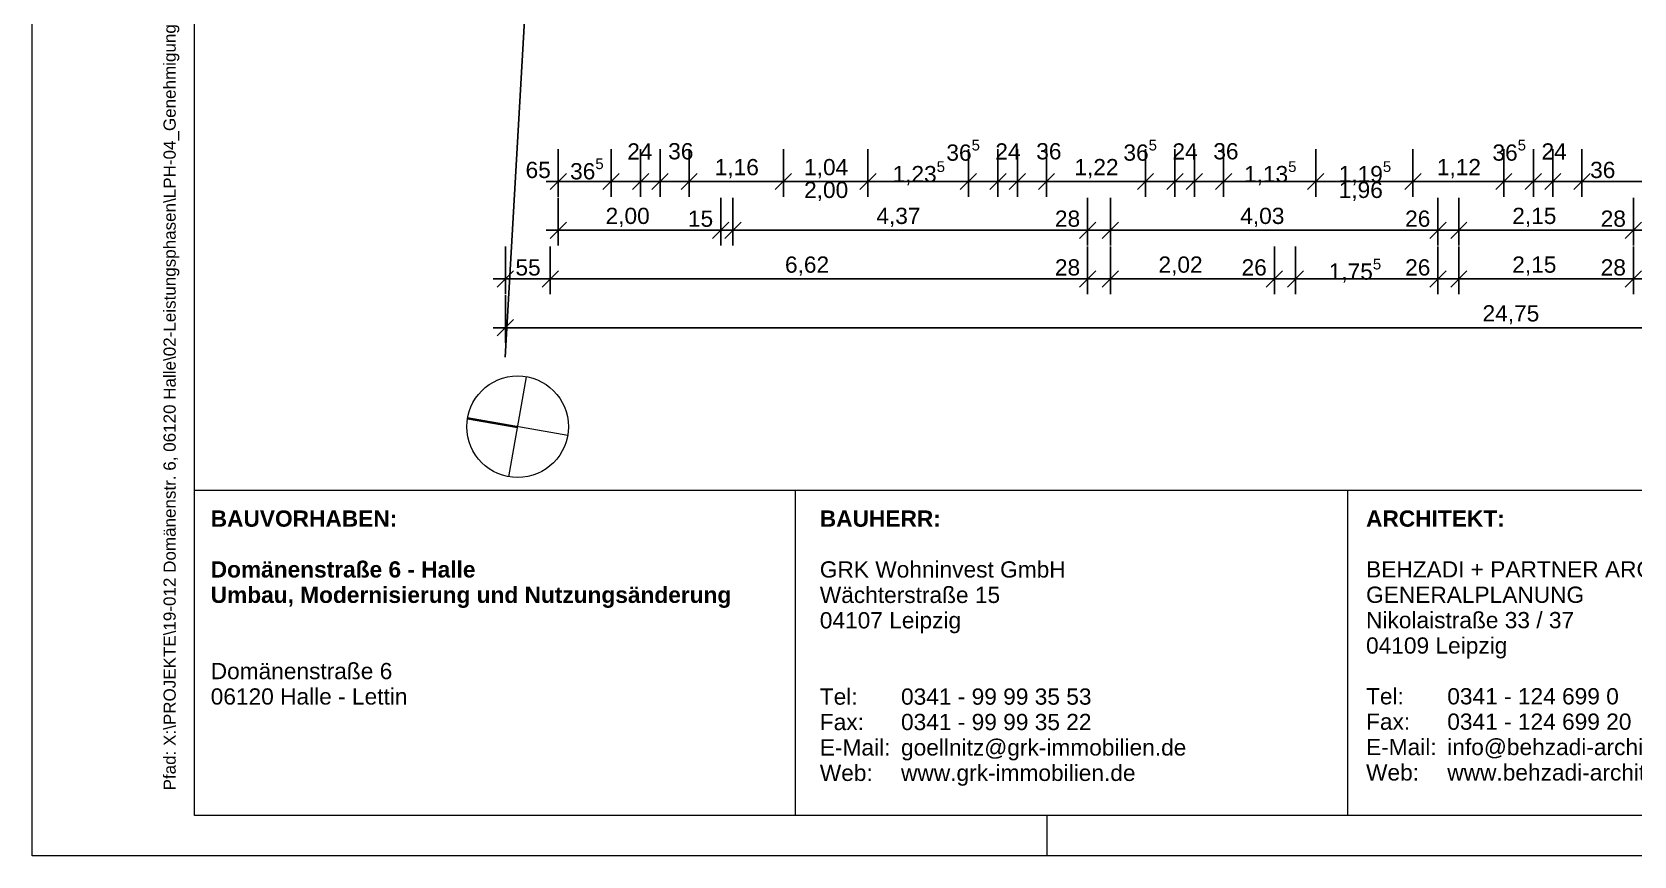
# Model space of a CAD drawing. Header units: centimetres. Extents: x 0 to 44.9, y 0 to 29.7.
# Drawn here: x 0 to 19.72, y 0 to 10.14 of the extents above; entities that cross this region are included whole.
import ezdxf
from ezdxf.xclip import XClip

# ---------------------------------------------------------------- set-up
doc = ezdxf.new("R2010")
doc.units = ezdxf.units.CM
doc.header["$MEASUREMENT"] = 0
doc.header["$XCLIPFRAME"] = 0
doc.linetypes.add('Strichlinie_ lang', pattern=[1.058333, 0.635, -0.423333])
for name, color, linetype in [('A-Bemaßung 1_100', 7, 'Continuous'), ('Ebene 8001', 7, 'Continuous'), ('Layout-Plankopf.Layout', 7, 'Continuous'), ('Layout-Zeichnung.Layout', 7, 'Continuous')]:
    doc.layers.add(name, color=color, linetype=linetype)
doc.styles.add('ERSTELLTER_STIL_3', font='')
doc.styles.add('ERSTELLTER_STIL_4', font='')
doc.styles.get('ERSTELLTER_STIL_3').set_extended_font_data('Arial')
doc.styles.get('ERSTELLTER_STIL_4').set_extended_font_data('Arial', bold=True)

# ---------------------------------------------------------------- blocks, each defined once
blk = doc.blocks.new('Planrahmen 25[1]', base_point=(42, 0))
at = {"layer": 'Layout-Plankopf.Layout', "color": 7, "linetype": 'Continuous', "lineweight": 13, "ltscale": 10}
for p, q in [((0, 0), (0, 29.7)), ((2, 0.5), (2, 29.2)), ((41.5, 0.5), (2, 0.5)), ((12.5, 0), (12.5, 0.5)), ((42, 0), (0, 0))]:
    blk.add_line(p, q, dxfattribs=at)
blk = doc.blocks.new('Zeichnung_2_1', base_point=(5.828, 14.236))
at = {"layer": 'A-Bemaßung 1_100', "color": 7, "linetype": 'Continuous', "lineweight": 25, "ltscale": 10}
for p, q in [((6.48, 8.116), (6.48, 8.704)), ((7.129, 8.116), (7.129, 8.704)), ((7.493, 8.116), (7.493, 8.704)), ((7.733, 8.116), (7.733, 8.704)), ((8.091, 8.116), (8.091, 8.704)), ((9.252, 8.116), (9.252, 8.704)), ((10.292, 8.116), (10.292, 8.704)), ((11.53, 8.116), (11.53, 8.704)), ((11.893, 8.116), (11.893, 8.704)), ((12.133, 8.116), (12.133, 8.704)), ((12.491, 8.116), (12.491, 8.704)), ((13.71, 8.116), (13.71, 8.704)), ((14.073, 8.116), (14.073, 8.704)), ((14.313, 8.116), (14.313, 8.704)), ((14.672, 8.116), (14.672, 8.704)), ((15.807, 8.116), (15.807, 8.704)), ((17.003, 8.116), (17.003, 8.704)), ((18.123, 8.116), (18.123, 8.704)), ((18.486, 8.116), (18.486, 8.704)), ((18.726, 8.116), (18.726, 8.704)), ((19.084, 8.116), (19.084, 8.704)), ((6.33, 8.304), (6.48, 8.304)), ((6.581, 8.404), (6.38, 8.204)), ((6.48, 8.304), (7.129, 8.304)), ((7.229, 8.404), (7.029, 8.204)), ((7.129, 8.304), (7.493, 8.304)), ((7.593, 8.404), (7.392, 8.204)), ((7.493, 8.304), (7.733, 8.304)), ((7.833, 8.404), (7.632, 8.204)), ((7.733, 8.304), (8.091, 8.304)), ((8.191, 8.404), (7.991, 8.204)), ((8.091, 8.304), (9.252, 8.304)), ((9.353, 8.404), (9.152, 8.204)), ((9.252, 8.304), (10.292, 8.304)), ((10.393, 8.404), (10.192, 8.204)), ((10.292, 8.304), (11.53, 8.304)), ((11.63, 8.404), (11.43, 8.204)), ((11.53, 8.304), (11.893, 8.304)), ((11.993, 8.404), (11.793, 8.204)), ((11.893, 8.304), (12.133, 8.304)), ((12.233, 8.404), (12.033, 8.204)), ((12.133, 8.304), (12.491, 8.304)), ((12.591, 8.404), (12.391, 8.204)), ((12.491, 8.304), (13.71, 8.304)), ((13.81, 8.404), (13.61, 8.204)), ((13.71, 8.304), (14.073, 8.304)), ((14.173, 8.404), (13.973, 8.204)), ((14.073, 8.304), (14.313, 8.304)), ((14.413, 8.404), (14.213, 8.204)), ((14.313, 8.304), (14.672, 8.304)), ((14.772, 8.404), (14.571, 8.204)), ((14.672, 8.304), (15.807, 8.304)), ((15.908, 8.404), (15.707, 8.204)), ((15.807, 8.304), (17.003, 8.304)), ((17.103, 8.404), (16.902, 8.204)), ((17.003, 8.304), (18.123, 8.304)), ((18.223, 8.404), (18.023, 8.204)), ((18.123, 8.304), (18.486, 8.304)), ((18.586, 8.404), (18.386, 8.204)), ((18.486, 8.304), (18.726, 8.304)), ((18.826, 8.404), (18.626, 8.204)), ((18.726, 8.304), (19.084, 8.304)), ((19.185, 8.404), (18.984, 8.204)), ((19.084, 8.304), (20.799, 8.304)), ((6.48, 7.516), (6.48, 8.104)), ((8.48, 7.516), (8.48, 8.104)), ((8.63, 7.516), (8.63, 8.104)), ((12.998, 7.516), (12.998, 8.104)), ((13.278, 7.516), (13.278, 8.104)), ((17.311, 7.516), (17.311, 8.104)), ((17.568, 7.516), (17.568, 8.104)), ((19.718, 7.516), (19.718, 8.104)), ((6.33, 7.704), (6.48, 7.704)), ((6.581, 7.804), (6.38, 7.604)), ((6.48, 7.704), (8.48, 7.704)), ((8.58, 7.804), (8.379, 7.604)), ((8.48, 7.704), (8.63, 7.704)), ((8.73, 7.804), (8.529, 7.604)), ((8.63, 7.704), (12.998, 7.704)), ((13.098, 7.804), (12.898, 7.604)), ((12.998, 7.704), (13.278, 7.704)), ((13.378, 7.804), (13.178, 7.604)), ((13.278, 7.704), (17.311, 7.704)), ((17.411, 7.804), (17.211, 7.604)), ((17.311, 7.704), (17.568, 7.704)), ((17.668, 7.804), (17.468, 7.604)), ((17.568, 7.704), (19.718, 7.704)), ((19.819, 7.804), (19.618, 7.604)), ((19.718, 7.704), (19.998, 7.704)), ((5.828, 6.916), (5.828, 7.504)), ((6.38, 6.916), (6.38, 7.504)), ((12.998, 6.916), (12.998, 7.504)), ((13.278, 6.916), (13.278, 7.504)), ((15.297, 6.916), (15.297, 7.504)), ((15.557, 6.916), (15.557, 7.504)), ((17.311, 6.916), (17.311, 7.504)), ((17.568, 6.916), (17.568, 7.504)), ((19.718, 6.916), (19.718, 7.504)), ((5.678, 7.104), (5.828, 7.104)), ((5.928, 7.204), (5.728, 7.004)), ((5.828, 7.104), (6.38, 7.104)), ((6.481, 7.204), (6.28, 7.004)), ((6.38, 7.104), (12.998, 7.104)), ((13.098, 7.204), (12.898, 7.004)), ((12.998, 7.104), (13.278, 7.104)), ((13.378, 7.204), (13.178, 7.004)), ((13.278, 7.104), (15.297, 7.104)), ((15.397, 7.204), (15.197, 7.004)), ((15.297, 7.104), (15.557, 7.104)), ((15.657, 7.204), (15.457, 7.004)), ((15.557, 7.104), (17.311, 7.104)), ((17.411, 7.204), (17.211, 7.004)), ((17.311, 7.104), (17.568, 7.104)), ((17.668, 7.204), (17.468, 7.004)), ((17.568, 7.104), (19.718, 7.104)), ((19.819, 7.204), (19.618, 7.004)), ((19.718, 7.104), (19.998, 7.104)), ((5.828, 6.316), (5.828, 6.904)), ((5.928, 6.604), (5.728, 6.404)), ((5.678, 6.504), (5.828, 6.504)), ((5.828, 6.504), (30.576, 6.504))]:
    blk.add_line(p, q, dxfattribs=at)
at = {"layer": 'Layout-Zeichnung.Layout', "color": 7, "linetype": 'Strichlinie_ lang', "lineweight": 25, "ltscale": 10}
blk.add_line((5.825, 6.142), (6.296, 14.339), dxfattribs=at)
at = {"layer": 'A-Bemaßung 1_100', "color": 7, "linetype": 'Continuous', "lineweight": 25, "char_height": 0.2, "attachment_point": 7, "style": 'ERSTELLTER_STIL_3'}
for s, insert, width in [('\\A1;{\\pql;\\fArial|b0|i0|c0|p38;24}', (7.329, 8.574), 0.30354), ('\\A1;{\\pql;\\fArial|b0|i0|c0|p38;36}', (7.833, 8.574), 0.30354), ('\\A1;{\\pql;\\fArial|b0|i0|c0|p38;24}', (11.861, 8.574), 0.30354), ('\\A1;{\\pql;\\fArial|b0|i0|c0|p38;36}', (12.365, 8.574), 0.30354), ('\\A1;{\\pql;\\fArial|b0|i0|c0|p38;24}', (14.041, 8.574), 0.30354), ('\\A1;{\\pql;\\fArial|b0|i0|c0|p38;36}', (14.545, 8.574), 0.30354), ('\\A1;{\\pql;\\fArial|b0|i0|c0|p38;24}', (18.586, 8.574), 0.30354), ('\\A1;{\\pql;\\fArial|b0|i0|c0|p38;65}', (6.077, 8.344), 0.30354), ('\\A1;{\\pql;\\fArial|b0|i0|c0|p38;1,16}', (8.406, 8.344), 0.53212), ('\\A1;{\\pql;\\fArial|b0|i0|c0|p38;1,04}', (9.506, 8.344), 0.53212), ('\\A1;{\\pql;\\fArial|b0|i0|c0|p38;1,22}', (12.835, 8.344), 0.53212), ('\\A1;{\\pql;\\fArial|b0|i0|c0|p38;1,12}', (17.297, 8.344), 0.53212), ('\\A1;{\\pql;\\fArial|b0|i0|c0|p38;36}', (19.185, 8.344), 0.30354), ('\\A1;{\\pql;\\fArial|b0|i0|c0|p38;2,00}', (9.506, 8.064), 0.53212), ('\\A1;{\\pql;\\fArial|b0|i0|c0|p38;1,96}', (16.089, 8.064), 0.53212), ('\\A1;{\\pql;\\fArial|b0|i0|c0|p38;2,00}', (7.062, 7.744), 0.53212), ('\\A1;{\\pql;\\fArial|b0|i0|c0|p38;15}', (8.076, 7.744), 0.30354), ('\\A1;{\\pql;\\fArial|b0|i0|c0|p38;4,37}', (10.396, 7.744), 0.53212), ('\\A1;{\\pql;\\fArial|b0|i0|c0|p38;28}', (12.595, 7.744), 0.30354), ('\\A1;{\\pql;\\fArial|b0|i0|c0|p38;4,03}', (14.877, 7.744), 0.53212), ('\\A1;{\\pql;\\fArial|b0|i0|c0|p38;26}', (16.907, 7.744), 0.30354), ('\\A1;{\\pql;\\fArial|b0|i0|c0|p38;2,15}', (18.226, 7.744), 0.53212), ('\\A1;{\\pql;\\fArial|b0|i0|c0|p38;28}', (19.315, 7.744), 0.30354), ('\\A1;{\\pql;\\fArial|b0|i0|c0|p38;55}', (5.952, 7.144), 0.30354), ('\\A1;{\\pql;\\fArial|b0|i0|c0|p38;6,62}', (9.271, 7.144), 0.53212), ('\\A1;{\\pql;\\fArial|b0|i0|c0|p38;28}', (12.595, 7.144), 0.30354), ('\\A1;{\\pql;\\fArial|b0|i0|c0|p38;2,02}', (13.87, 7.144), 0.53212), ('\\A1;{\\pql;\\fArial|b0|i0|c0|p38;26}', (14.893, 7.144), 0.30354), ('\\A1;{\\pql;\\fArial|b0|i0|c0|p38;26}', (16.907, 7.144), 0.30354), ('\\A1;{\\pql;\\fArial|b0|i0|c0|p38;2,15}', (18.226, 7.144), 0.53212), ('\\A1;{\\pql;\\fArial|b0|i0|c0|p38;28}', (19.315, 7.144), 0.30354), ('\\A1;{\\pql;\\fArial|b0|i0|c0|p38;24,75}', (17.86, 6.544), 0.68389)]:
    blk.add_mtext(s, dxfattribs=dict(at, insert=insert, width=width))
for s, insert in [('\\A1;{\\pql;\\fArial|b0|i0|c0|p38;36\\fArial|b0|i0|c0|p38;\\A1{\\H.66x;\\S5^  ;}}', (11.258, 8.502)), ('\\A1;{\\pql;\\fArial|b0|i0|c0|p38;36\\fArial|b0|i0|c0|p38;\\A1{\\H.66x;\\S5^  ;}}', (13.438, 8.502)), ('\\A1;{\\pql;\\fArial|b0|i0|c0|p38;36\\fArial|b0|i0|c0|p38;\\A1{\\H.66x;\\S5^  ;}}', (17.982, 8.502)), ('\\A1;{\\pql;\\fArial|b0|i0|c0|p38;36\\fArial|b0|i0|c0|p38;\\A1{\\H.66x;\\S5^  ;}}', (6.625, 8.272)), ('\\A1;{\\pql;\\fArial|b0|i0|c0|p38;1,23\\fArial|b0|i0|c0|p38;\\A1{\\H.66x;\\S5^  ;}}', (10.595, 8.237)), ('\\A1;{\\pql;\\fArial|b0|i0|c0|p38;1,13\\fArial|b0|i0|c0|p38;\\A1{\\H.66x;\\S5^  ;}}', (14.923, 8.237)), ('\\A1;{\\pql;\\fArial|b0|i0|c0|p38;1,19\\fArial|b0|i0|c0|p38;\\A1{\\H.66x;\\S5^  ;}}', (16.089, 8.237)), ('\\A1;{\\pql;\\fArial|b0|i0|c0|p38;1,75\\fArial|b0|i0|c0|p38;\\A1{\\H.66x;\\S5^  ;}}', (15.966, 7.037))]:
    blk.add_mtext(s, dxfattribs=dict(at, insert=insert))

msp = doc.modelspace()

# ---------------------------------------------------------------- linework, layer by layer
at = {"layer": 'Ebene 8001', "color": 7, "linetype": 'Continuous', "lineweight": 13, "ltscale": 10}
for p, q in [((5.87, 4.668), (6.088, 5.901)), ((6.596, 5.176), (5.363, 5.393))]:
    msp.add_line(p, q, dxfattribs=at)
at = {"layer": 'Ebene 8001', "color": 7, "linetype": 'Continuous', "lineweight": 25, "ltscale": 10}
msp.add_line((5.977, 5.274), (5.361, 5.383), dxfattribs=at)
at = {"layer": 'Ebene 8001', "color": 7, "linetype": 'Continuous', "lineweight": 13, "ltscale": 10}
msp.add_circle((5.979, 5.285), 0.626, dxfattribs=at)
at = {"layer": 'Layout-Plankopf.Layout', "color": 7, "linetype": 'Continuous', "lineweight": 13, "ltscale": 10}
for p, q in [((41.5, 4.5), (2, 4.5)), ((9.4, 0.5), (9.4, 4.5)), ((16.2, 0.5), (16.2, 4.5))]:
    msp.add_line(p, q, dxfattribs=at)

# ---------------------------------------------------------------- block references
at = {"layer": 'Layout-Plankopf.Layout', "color": 7, "linetype": 'Continuous', "lineweight": 18, "ltscale": 10}
msp.add_blockref('Planrahmen 25[1]', (42, 0), dxfattribs=at)

# ---------------------------------------------------------------- texts
at = {"layer": 'Layout-Plankopf.Layout', "color": 7, "linetype": 'Continuous', "lineweight": 13, "insert": (1.619, 0.807), "char_height": 0.15, "attachment_point": 1, "rotation": 90, "style": 'ERSTELLTER_STIL_3'}
msp.add_mtext('\\A1;{\\pql;\\fArial|b0|i0|c0|p38;Pfad: \\fArial|b0|i0|c0|p38;X:\\\\PROJEKTE\\\\19-012 Domänenstr. 6, 06120 Halle\\\\02-Leistungsphasen\\\\LPH-04_Genehmigungsplanung\\\\01_Pläne\\\\02_PLN\\\\Pferdestall_221011 GEHNEHMIGUNGSPL.pln}', dxfattribs=at)
at = {"layer": 'Layout-Plankopf.Layout', "color": 7, "linetype": 'Continuous', "lineweight": 13, "char_height": 0.2, "attachment_point": 1, "style": 'ERSTELLTER_STIL_4'}
for s, insert, line_spacing_factor in [('\\A1;{\\pql;\\fArial|b1|i0|c0|p38;BAUVORHABEN:\\P\\pql;\\fArial|b1|i0|c0|p38;\\P\\pql;\\fArial|b1|i0|c0|p38;Domänenstraße 6 - Halle\\P\\pql;\\fArial|b1|i0|c0|p38;Umbau, Modernisierung und Nutzungsänderung\\P\\pql;\\fArial|b1|i0|c0|p38;\\P\\pql;\\fArial|b1|i0|c0|p38;\\P\\pql;\\fArial|b0|i0|c0|p38;Domänenstraße 6\\P\\pql;\\fArial|b0|i0|c0|p38;06120\\fArial|b0|i0|c0|p38; \\fArial|b0|i0|c0|p38;Halle - Lettin}', (2.2, 4.254), 0.93855), ('\\A1;{\\pql;\\fArial|b1|i0|c0|p38;BAUHERR\\fArial|b1|i0|c0|p38;:\\P\\pql;\\fArial|b1|i0|c0|p38;\\P\\pql;\\fArial|b0|i0|c0|p38;GRK Wohninvest GmbH\\P\\pql;\\fArial|b0|i0|c0|p38;Wächterstraße 15\\P\\pql;\\fArial|b0|i0|c0|p38;04107\\fArial|b0|i0|c0|p38; \\fArial|b0|i0|c0|p38;Leipzig\\P\\pql;\\fArial|b0|i0|c0|p38;\\P\\pql;\\fArial|b0|i0|c0|p38;\\P\\pql;\\pt1;\\fArial|b0|i0|c0|p38;Tel: ^I\\fArial|b0|i0|c0|p38;0341 - 99 99 35 53\\P\\pql;\\pt1;\\fArial|b0|i0|c0|p38;Fax: ^I\\fArial|b0|i0|c0|p38;0341 - 99 99 35 22\\fArial|b0|i0|c0|p38; \\P\\pql;\\pt1;\\fArial|b0|i0|c0|p38;E-Mail: ^I\\fArial|b0|i0|c0|p38;goellnitz@grk-immobilien.de\\P\\pql;\\pt1;\\fArial|b0|i0|c0|p38;Web:^I\\fArial|b0|i0|c0|p38;www.grk-immobilien.de}', (9.7, 4.254), 0.939026), ('\\A1;{\\pql;\\fArial|b1|i0|c0|p38;ARCHITEKT:\\P\\pql;\\fArial|b1|i0|c0|p38;\\P\\pql;\\fArial|b0|i0|c0|p38;BEHZADI + PARTNER ARCHITEKTEN BDA\\P\\pql;\\fArial|b0|i0|c0|p38;GENERALPLANUNG\\P\\pql;\\fArial|b0|i0|c0|p38;Nikolaistraße 33 / 37\\P\\pql;\\fArial|b0|i0|c0|p38;04109\\fArial|b0|i0|c0|p38; \\fArial|b0|i0|c0|p38;Leipzig\\P\\pql;\\fArial|b0|i0|c0|p38;\\P\\pql;\\pt1;\\fArial|b0|i0|c0|p38;Tel: ^I\\fArial|b0|i0|c0|p38;0341 - 124 699 0\\P\\pql;\\pt1;\\fArial|b0|i0|c0|p38;Fax: ^I\\fArial|b0|i0|c0|p38;0341 - 124 699 20\\P\\pql;\\pt1;\\fArial|b0|i0|c0|p38;E-Mail: ^I\\fArial|b0|i0|c0|p38;info@behzadi-architekten.de\\P\\pql;\\pt1;\\fArial|b0|i0|c0|p38;Web: ^I\\fArial|b0|i0|c0|p38;www.behzadi-architekten.de}', (16.426, 4.254), 0.937445)]:
    msp.add_mtext(s, dxfattribs=dict(at, insert=insert, line_spacing_factor=line_spacing_factor))

# ---------------------------------------------------------------- next in the draw order: block references
at = {"layer": 'Layout-Zeichnung.Layout', "color": 7, "linetype": 'Continuous', "lineweight": 13, "ltscale": 10}
ref = msp.add_blockref('Zeichnung_2_1', (5.828, 14.236), dxfattribs=at)
XClip(ref).set_block_clipping_path([(2.0016751041, 6.1420898048), (31.8145969295, 6.1420898048), (31.8145969295, 13.7749383334), (35.6, 13.7749383334), (35.6, 28.8042202536), (2.0016751041, 28.8042202536)])

doc.saveas('drawing.dxf')
